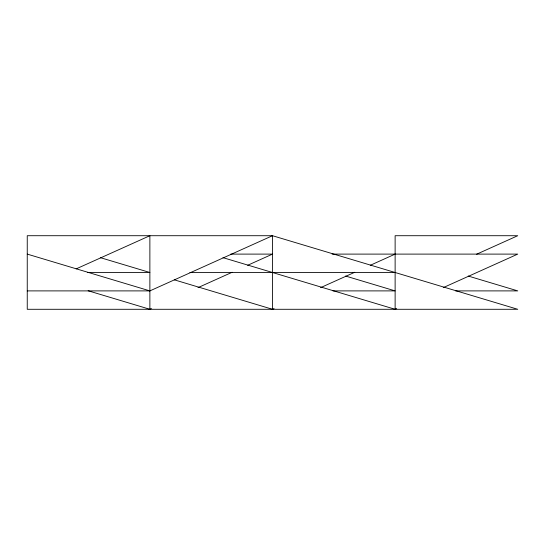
<?xml version="1.0" encoding="UTF-8"?>
<svg xmlns="http://www.w3.org/2000/svg" width="545" height="545" viewBox="0 0 545 545"><rect width="100%" height="100%" fill="white"/><g stroke="black" fill="none" stroke-linecap="round" stroke-linejoin="round"><path stroke-width="0.82" d="M76.143 268.889L149.875 235.713L149.875 309.288L88.154 290.771M27.25 290.894L149.875 290.894L272.5 235.713L517.75 309.288L27.25 309.288L27.25 235.713L272.5 235.713L272.5 309.288L174.237 279.81M149.875 309.288L151.428 308.586M197.992 287.637L232.143 272.268M247.662 265.286L272.5 254.106L230.773 254.106M272.5 309.288L274.053 308.586M320.617 287.637L354.768 272.268M370.287 265.286L395.125 254.106M476.616 254.222L517.75 235.713L395.125 235.713L395.125 309.288L222.959 257.642M395.125 309.288L396.678 308.586M443.242 287.637L517.75 254.106L332.109 254.106M87.711 272.5L149.875 272.5L100.335 257.642M189.898 272.5L395.125 272.5M332.961 290.894L395.125 290.894L345.584 276.036M455.586 290.894L517.75 290.894L468.209 276.036M27.25 254.106L149.875 290.894"/></g></svg>
